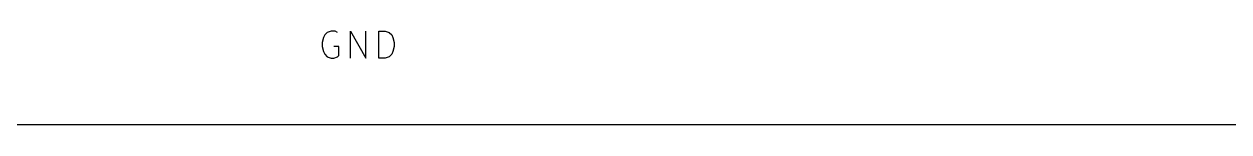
# Model space of a CAD drawing. Header units: millimetres. Extents: x 10 to 287, y -200 to -10.
# Drawn here: x 120.3 to 176.9, y -154.2 to -149.8 of the extents above; entities that cross this region are included whole.
import ezdxf

# ---------------------------------------------------------------- set-up
doc = ezdxf.new("R2010")
doc.units = ezdxf.units.MM
doc.layers.add('GREENSIXTYFIVE', color=129, linetype='CONTINUOUS')
doc.layers.add('LIGHTBLUE', color=172, linetype='CONTINUOUS')

msp = doc.modelspace()

# ---------------------------------------------------------------- linework, layer by layer
at = {"layer": 'GREENSIXTYFIVE', "linetype": 'CONTINUOUS'}
for p, q in [((134.4446, -149.9349), (134.3841, -150.0558)), ((134.5656, -149.8139), (134.4446, -149.9349)), ((134.747, -149.7534), (134.5656, -149.8139)), ((134.9284, -149.7534), (134.747, -149.7534)), ((135.0494, -149.8139), (134.9284, -149.7534)), ((135.6541, -151.0234), (135.6541, -149.7534)), ((135.6541, -149.7534), (136.3798, -151.0234)), ((136.3798, -151.0234), (136.3798, -149.7534)), ((136.9846, -151.0234), (136.9846, -149.7534)), ((136.9846, -149.7534), (137.287, -149.7534)), ((137.287, -149.7534), (137.4684, -149.8139)), ((137.4684, -149.8139), (137.5894, -149.9349)), ((137.5894, -149.9349), (137.6499, -150.0558)), ((134.3841, -150.0558), (134.3237, -150.2977)), ((134.3237, -150.2977), (134.3237, -150.4791)), ((134.3237, -150.4791), (134.3841, -150.721)), ((135.1098, -150.4791), (134.8679, -150.4791)), ((135.1098, -150.9025), (135.1098, -150.4791)), ((137.6499, -150.0558), (137.7103, -150.2977)), ((137.7103, -150.4791), (137.6499, -150.721)), ((137.7103, -150.2977), (137.7103, -150.4791)), ((134.3841, -150.721), (134.4446, -150.842)), ((134.4446, -150.842), (134.5656, -150.963)), ((134.5656, -150.963), (134.747, -151.0234)), ((134.747, -151.0234), (134.8679, -151.0234)), ((134.8679, -151.0234), (135.0494, -150.963)), ((135.0494, -150.963), (135.1098, -150.9025)), ((137.287, -151.0234), (136.9846, -151.0234)), ((137.4684, -150.963), (137.287, -151.0234)), ((137.5894, -150.842), (137.4684, -150.963)), ((137.6499, -150.721), (137.5894, -150.842))]:
    msp.add_line(p, q, dxfattribs=at)
at = {"layer": 'LIGHTBLUE', "linetype": 'CONTINUOUS'}
msp.add_line((265.43, -154.178), (33.02, -154.178), dxfattribs=at)

doc.saveas('drawing.dxf')
